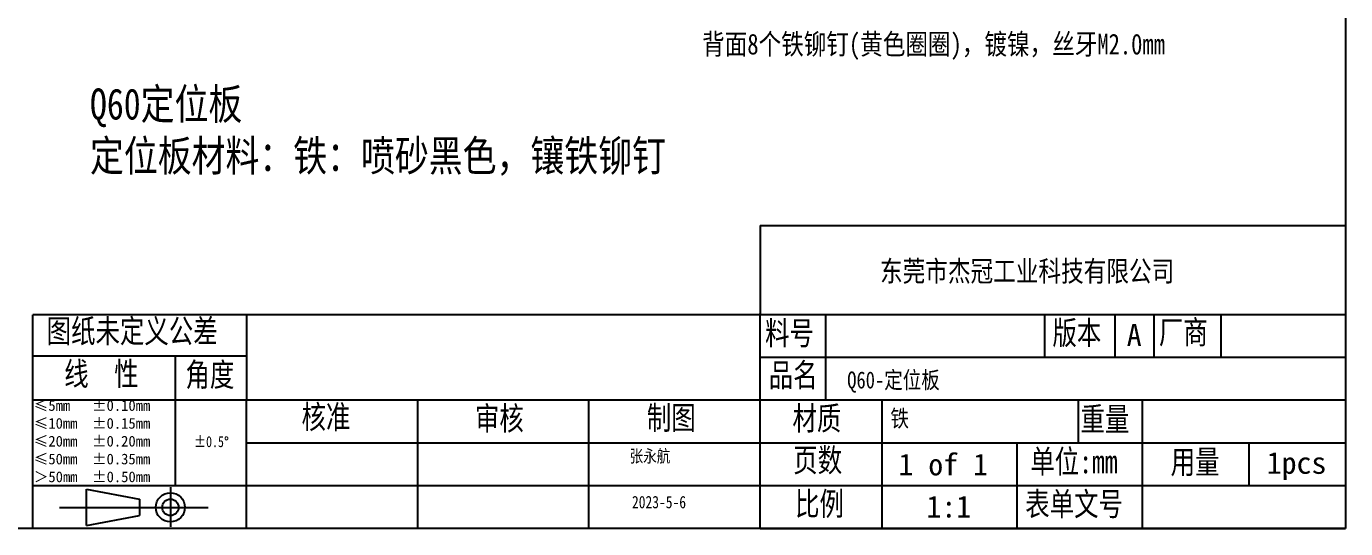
# Model space of a CAD drawing. Header units: inches. Extents: x 197 to 1691, y -77 to 347.
# Drawn here: x 1283.3 to 1691.2, y -76.9 to 78.4 of the extents above; entities that cross this region are included whole.
import ezdxf

# ---------------------------------------------------------------- set-up
doc = ezdxf.new("R2010")
doc.units = ezdxf.units.IN
doc.header["$LTSCALE"] = 1.21
doc.header["$MEASUREMENT"] = 0
doc.layers.get('0').update_dxf_attribs({"linetype": 'CONTINUOUS'})
doc.layers.add('图框', color=7, linetype='CONTINUOUS')
doc.styles.get("Standard").update_dxf_attribs({"font": 'txt', "width": 0.8})

msp = doc.modelspace()

# ---------------------------------------------------------------- linework, layer by layer
at = {"color": 7, "linetype": 'Continuous'}
for p, q in [((1691.201, 346.125), (1691.201, -76.943)), ((1510.172, 16.815), (1691.201, 16.815)), ((1510.172, -76.943), (1510.172, -10.397)), ((1589.69, -76.943), (1589.69, -50.483)), ((1661.408, -63.713), (1661.408, -50.483)), ((1301.858, -64.7), (1318.245, -67.821)), ((1301.858, -76.019), (1301.858, -64.7)), ((1327.835, -64.078), (1327.835, -76.403)), ((1318.245, -67.821), (1318.245, -72.898)), ((1293.602, -70.36), (1339.511, -70.36)), ((1301.858, -76.019), (1318.245, -72.898)), ((1691.201, -76.943), (1048.454, -76.943)), ((1510.172, -76.943), (1691.201, -76.943))]:
    msp.add_line(p, q, dxfattribs=at)
for p, q in [((1510.172, 16.815), (1510.172, -10.397)), ((1285.262, -76.943), (1285.262, -10.793)), ((1510.172, -10.793), (1285.262, -10.793)), ((1285.262, -76.943), (1285.262, -10.793)), ((1351.412, -10.793), (1351.412, -37.253)), ((1691.201, -10.793), (1510.172, -10.793)), ((1530.387, -10.793), (1530.387, -37.253)), ((1598.056, -10.793), (1598.056, -24.023)), ((1619.797, -10.793), (1619.797, -24.023)), ((1631.875, -10.793), (1631.875, -24.023)), ((1652.588, -10.793), (1652.588, -24.023)), ((1351.412, -23.627), (1285.262, -23.627)), ((1329.362, -23.627), (1329.362, -63.713)), ((1691.201, -24.023), (1510.172, -24.023)), ((1351.412, -37.253), (1285.262, -37.253)), ((1691.201, -37.253), (1351.412, -37.253)), ((1351.412, -76.943), (1351.412, -37.253)), ((1404.332, -76.943), (1404.332, -37.253)), ((1457.252, -76.943), (1457.252, -37.253)), ((1547.769, -37.253), (1547.769, -76.943)), ((1608.488, -37.253), (1608.488, -50.483)), ((1628.272, -37.253), (1628.272, -76.943)), ((1691.201, -50.483), (1351.412, -50.483)), ((1691.201, -63.713), (1285.262, -63.713))]:
    msp.add_line(p, q)
for radius in [4.509, 2.538]:
    msp.add_circle((1327.835, -70.36), radius, dxfattribs=at)

# ---------------------------------------------------------------- texts
at = {"color": 4}
for s, p in [('A ', (1623.532, -20.42)), ('1 of 1', (1552.969, -60.484)), (' 1pcs ', (1662.234, -59.978)), (' 1:1 ', (1557.014, -73.503))]:
    msp.add_text(s, height=6.7674, dxfattribs=at).set_placement(p)
at = {"insert": (1492.253, 76.151), "char_height": 6.4, "width": 174.82957, "attachment_point": 1}
msp.add_mtext('{\\fSimSun|b0|i0|c134|p2;\\C1;背面8个铁铆钉(黄色圈圈)，镀镍，丝牙M2.0mm}', dxfattribs=at)
at = {"attachment_point": 1}
for s, width, insert, char_height, own_width in [('{\\fSimSun|b0|i0|c134|p2;\\C6;东莞市杰冠工业科技有限公司}', 309.71241, (1547.242, 5.92), 6.41347, 468.59568), ('图纸未定义公差', 42.06969, (1289.57, -12.18), 7.2656, 61.84244), ('料号', 12.71233, (1511.7, -12.818), 7.2656, 18.68713), ('版本', 11.56407, (1600.556, -12.725), 7.2656, 16.99918), ('厂商', 13.00425, (1633.472, -12.535), 7.2656, 19.11625), ('线  性', 20.42102, (1295.006, -25.399), 7.2656, 30.0189), ('角度', 12.87107, (1332.492, -25.672), 7.2656, 18.92047), ('品名', 11.94004, (1512.836, -25.794), 7.2656, 17.55185), ('{\\C1;Q60-\\fSimSun|b0|i0|c134|p2;定位板}', 11.94004, (1537.105, -28.319), 5.25, 80.09691), ('{\\fSimSun|b0|i0|c134|p2;\\W1;≤5mm   %%P0.10mm\\P≤10mm  %%P0.15mm\\P≤20mm  %%P0.20mm\\P≤50mm  %%P0.35mm\\P＞50mm  %%P0.50mm}', 29.7619, (1285.612, -37.205), 3.3075, 43.74999), ('核准', 15.50786, (1368.379, -38.738), 7.2656, 22.79655), ('审核', 16.02632, (1422.007, -39.18), 7.2656, 23.55869), ('制图', 11.87274, (1475.152, -39.012), 7.2656, 17.45293), ('材质', 12.24433, (1520.176, -39.172), 7.2656, 17.99916), ('{\\fSimSun|b0|i0|c134|p2;\\C1;铁}', 11.94004, (1550.48, -40.21), 5.25, 55.47942), ('重量', 12.95607, (1609.227, -39.416), 7.2656, 19.04542), ('%%P0.5{\\fISOCPEUR|b0|i0|c0|p34;%%D}', 5.5221, (1335.189, -48.341), 3.38379, 8.11749), ('{\\fSimSun|b0|i0|c134|p2;\\C7;张永航}', 11.94004, (1469.825, -52.587), 3.84, 55.47942), ('页数', 13.07762, (1520.421, -52.105), 7.2656, 19.2241), ('单位:', 14.39308, (1593.72, -52.547), 7.2656, 21.15782), ('单位:{\\C4;mm}', 21.21435, (1593.72, -52.547), 7.26564, 31.18509), ('用量', 13.6999, (1637.106, -52.67), 7.2656, 20.13885), ('比例', 13.69507, (1520.983, -65.611), 7.2656, 20.13175), ('表单文号', 23.87407, (1592.144, -65.674), 7.2656, 35.09489), ('2023-5-6', 11.94004, (1470.552, -66.812), 3.84, 55.47942)]:
    msp.add_mtext_dynamic_manual_height_columns(s, width=width, gutter_width=1, heights=[0], dxfattribs=dict(at, insert=insert, char_height=char_height)).dxf.set("width", own_width)
at = {"layer": '图框', "lineweight": 0, "insert": (1302.972, 59.215), "char_height": 9.6, "width": 228.28908, "attachment_point": 1}
msp.add_mtext('{\\fSimSun|b0|i0|c134|p54;\\C1;Q60定位板\\P定位板材料：铁：喷砂黑色，镶铁铆钉}', dxfattribs=at)

doc.saveas('drawing.dxf')
